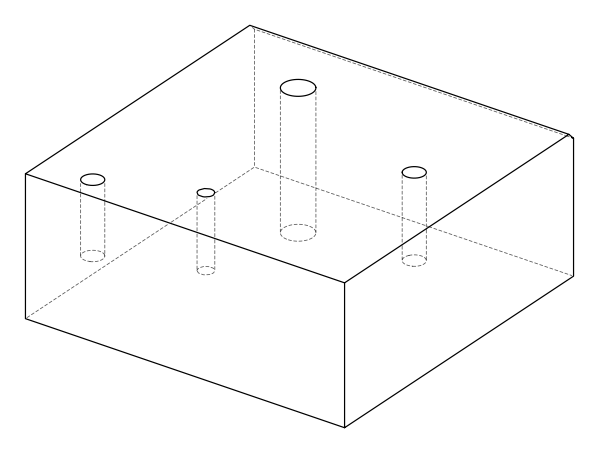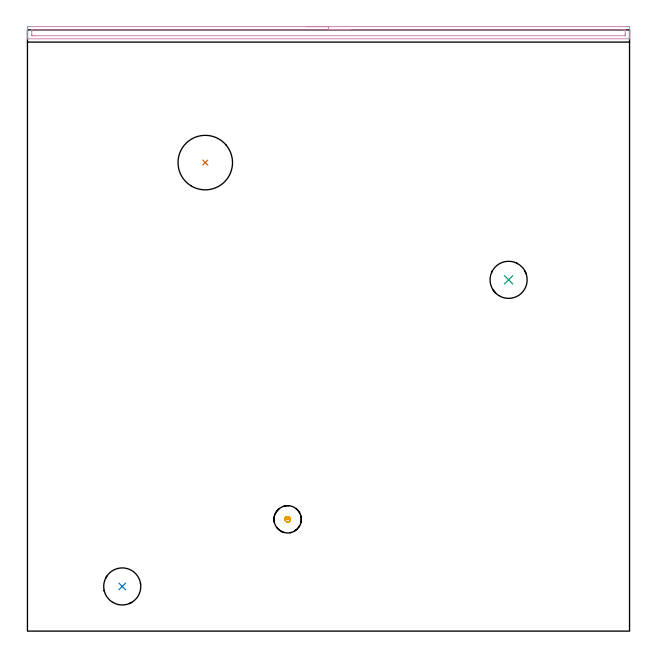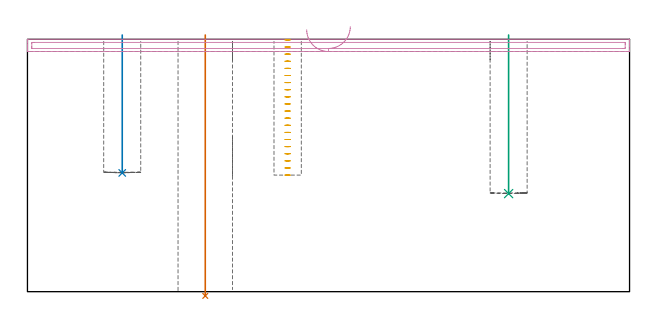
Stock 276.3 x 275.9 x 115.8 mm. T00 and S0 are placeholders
(PLAN: 5 operations, 3 tool changes, 6.6 min)
(1 INDEXABLE_INSERT_DRILL_THROUGH_HOLE_FROM_SOLID | STEP1HOLE | NXT0302_021 | 0.48 min | 56814 mm3)
(2 INDEXABLE_INSERT_DRILL_BLIND_HOLE_FROM_SOLID | STEP1POCKET | NXT0302_005 | 0.25 min | 13855 mm3)
(3 INDEXABLE_INSERT_DRILL_BLIND_HOLE_FROM_SOLID_1 | STEP1POCKET_2 | NXT0302_005 | 0.29 min | 16011 mm3)
(4 AREA_MILL | FG_CHAMFER_SURFACE | UGT0205_001 | 4.62 min | 4338 mm3)
(5 MILL_BLIND_HOLE_FROM_SOLID_MATERIAL | STEP1POCKET_1 | NXT0201_010 | Spiral | 0.96 min | 7641 mm3)
(TOOL NXT0302_021 | Index. Insert Drill 25mm [880-D2500L25-05] | D25 PA176 FL125 Z2)
(TOOL NXT0302_005 | Index. Insert Drill 17mm [880-D1700L20-05] | D17 PA176 FL85 Z2)
(TOOL UGT0205_001 | Chamfer Mill 20 x 3 x 45 deg. | D20 FL50 Z2)
(TOOL NXT0201_010 | ENDMILL 10mm [2P460-1000-NA 1630] | D10 FL30 Z6)
(OP 1 INDEXABLE_INSERT_DRILL_THROUGH_HOLE_FROM_SOLID)
G17 G21 G94 G90
T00 M6
G54
G17 G0 G90 X81.6 Y215. S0 M3
G43 Z125.8 H1
G94 G81 G98 Z-1.937 F250. R117.8
G80
M5
M2
(OP 2 INDEXABLE_INSERT_DRILL_BLIND_HOLE_FROM_SOLID)
G17 G21 G94 G90
T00 M6
G54
G17 G0 G90 X43.5 Y20.5 S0 M3
G43 Z125.8 H1
G94 G81 G98 Z54.5 F250. R117.8
G80
M5
M2
(OP 3 INDEXABLE_INSERT_DRILL_BLIND_HOLE_FROM_SOLID_1)
G17 G21 G94 G90
T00 M6
G54
G17 G0 G90 X220.8 Y161.2 S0 M3
G43 Z125.8 H1
G94 G81 G98 Z45. F250. R117.8
G80
M5
M2
(OP 4 AREA_MILL)
G17 G21 G94 G90
T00 M6
G54
G17 G0 G90 X128.15 Y277.4 S1061 M3
G43 Z125.8 H0
Z120.2
G94 G1 X128.188 Z119.328 F250.
X128.302 Z118.464
X128.491 Z117.612
X128.753 Z116.78
X129.087 Z115.974
X129.49 Z115.2
X129.958 Z114.464
X130.49 Z113.772
X131.079 Z113.129
X131.722 Z112.54
X132.414 Z112.009
X133.15 Z111.54
X133.924 Z111.137
X134.73 Z110.803
X135.562 Z110.541
X136.413 Z110.352
X137.278 Z110.238
X138.15 Z110.2
X275.109
X275.686 Y277.399 Z110.201
X276.255 Y277.393 Z110.203
X276.292 Y277.391 Z110.205
X276.3 Y276.826 Z110.77
Y275.045 Z112.549
Y274.489 Z113.108
Y274.155 Z113.441
Y273.599 Z113.997
Y273.265 Z114.33
Y272.596 Z115.004
Y272.231 Z115.368
X276.293 Y271.847 Z115.745
X276.29 Y271.803 Z115.788
X276.132 Y271.8 Z115.8
X0.168
X0.01 Y271.803 Z115.788
X0.007 Y271.847 Z115.745
X0. Y272.232 Z115.368
Y272.595 Z115.004
Y273.265 Z114.33
Y274.489 Z113.107
Y275.045 Z112.549
Y275.658 Z111.938
Y275.935 Z111.66
Y276.548 Z111.048
X0.002 Y276.826 Z110.77
X0.008 Y277.391 Z110.205
X0.045 Y277.393 Z110.203
X0.614 Y277.4 Z110.2
X138.15
Y275.986 Z111.614
X273.006
X273.853 Y275.982 Z111.618
X273.899 Y275.979 Z111.621
X274.29 Y275.935 Z111.665
X274.297 Y275.539 Z112.061
X274.3 Y274.155 Z113.445
X274.299 Y273.757 Z113.843
X274.292 Y273.265 Z114.335
X274.29 Y273.222 Z114.378
X273.95 Y273.214 Z114.386
X3.294
X2.447 Y273.218 Z114.382
X2.4 Y273.221 Z114.379
X2.01 Y273.265 Z114.335
X2.003 Y273.661 Z113.939
X2. Y275.045 Z112.555
X2.001 Y275.443 Z112.157
X2.008 Y275.935 Z111.665
X2.01 Y275.978 Z111.622
X2.35 Y275.986 Z111.614
X138.15
X139.022 Z111.652
X139.886 Z111.766
X140.738 Z111.955
X141.57 Z112.217
X142.376 Z112.551
X143.15 Z112.954
X143.886 Z113.423
X144.578 Z113.954
X145.221 Z114.543
X145.81 Z115.186
X146.342 Z115.878
X146.81 Z116.614
X147.213 Z117.388
X147.547 Z118.194
X147.809 Z119.026
X147.998 Z119.878
X148.112 Z120.743
X148.15 Z121.614
G0 Z125.8
M5
M2
(OP 5 MILL_BLIND_HOLE_FROM_SOLID_MATERIAL)
G17 G21 G94 G90
T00 M6
G54
G17 G0 G90 X119.4 Y51.3 S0 M3
G43 Z125.8 H1
Z115.535
G94 G3 X120.025 Y51.925 R0.625 F250.
X119.4 Y52.55 R0.625
X118.15 Y51.3 R1.25
X119.4 Y52.55 R-1.25
X118.775 Y51.925 R0.625
X119.4 Y51.3 R0.625
G0 Z112.27
G3 X120.025 Y51.925 R0.625
X119.4 Y52.55 R0.625
X118.15 Y51.3 R1.25
X119.4 Y52.55 R-1.25
X118.775 Y51.925 R0.625
X119.4 Y51.3 R0.625
G0 Z109.005
G3 X120.025 Y51.925 R0.625
X119.4 Y52.55 R0.625
X118.15 Y51.3 R1.25
X119.4 Y52.55 R-1.25
X118.775 Y51.925 R0.625
X119.4 Y51.3 R0.625
G0 Z105.74
G3 X120.025 Y51.925 R0.625
X119.4 Y52.55 R0.625
X118.15 Y51.3 R1.25
X119.4 Y52.55 R-1.25
X118.775 Y51.925 R0.625
X119.4 Y51.3 R0.625
G0 Z102.475
G3 X120.025 Y51.925 R0.625
X119.4 Y52.55 R0.625
X118.15 Y51.3 R1.25
X119.4 Y52.55 R-1.25
X118.775 Y51.925 R0.625
X119.4 Y51.3 R0.625
G0 Z99.21
G3 X120.025 Y51.925 R0.625
X119.4 Y52.55 R0.625
X118.15 Y51.3 R1.25
X119.4 Y52.55 R-1.25
X118.775 Y51.925 R0.625
X119.4 Y51.3 R0.625
G0 Z95.945
G3 X120.025 Y51.925 R0.625
X119.4 Y52.55 R0.625
X118.15 Y51.3 R1.25
X119.4 Y52.55 R-1.25
X118.775 Y51.925 R0.625
X119.4 Y51.3 R0.625
G0 Z92.68
G3 X120.025 Y51.925 R0.625
X119.4 Y52.55 R0.625
X118.15 Y51.3 R1.25
X119.4 Y52.55 R-1.25
X118.775 Y51.925 R0.625
X119.4 Y51.3 R0.625
G0 Z89.415
G3 X120.025 Y51.925 R0.625
X119.4 Y52.55 R0.625
X118.15 Y51.3 R1.25
X119.4 Y52.55 R-1.25
X118.775 Y51.925 R0.625
X119.4 Y51.3 R0.625
G0 Z86.15
G3 X120.025 Y51.925 R0.625
X119.4 Y52.55 R0.625
X118.15 Y51.3 R1.25
X119.4 Y52.55 R-1.25
X118.775 Y51.925 R0.625
X119.4 Y51.3 R0.625
G0 Z82.885
G3 X120.025 Y51.925 R0.625
X119.4 Y52.55 R0.625
X118.15 Y51.3 R1.25
X119.4 Y52.55 R-1.25
X118.775 Y51.925 R0.625
X119.4 Y51.3 R0.625
G0 Z79.62
G3 X120.025 Y51.925 R0.625
X119.4 Y52.55 R0.625
X118.15 Y51.3 R1.25
X119.4 Y52.55 R-1.25
X118.775 Y51.925 R0.625
X119.4 Y51.3 R0.625
G0 Z76.355
G3 X120.025 Y51.925 R0.625
X119.4 Y52.55 R0.625
X118.15 Y51.3 R1.25
X119.4 Y52.55 R-1.25
X118.775 Y51.925 R0.625
X119.4 Y51.3 R0.625
G0 Z73.09
G3 X120.025 Y51.925 R0.625
X119.4 Y52.55 R0.625
X118.15 Y51.3 R1.25
X119.4 Y52.55 R-1.25
X118.775 Y51.925 R0.625
X119.4 Y51.3 R0.625
G0 Z69.825
G3 X120.025 Y51.925 R0.625
X119.4 Y52.55 R0.625
X118.15 Y51.3 R1.25
X119.4 Y52.55 R-1.25
X118.775 Y51.925 R0.625
X119.4 Y51.3 R0.625
G0 Z66.56
G3 X120.025 Y51.925 R0.625
X119.4 Y52.55 R0.625
X118.15 Y51.3 R1.25
X119.4 Y52.55 R-1.25
X118.775 Y51.925 R0.625
X119.4 Y51.3 R0.625
G0 Z63.295
G3 X120.025 Y51.925 R0.625
X119.4 Y52.55 R0.625
X118.15 Y51.3 R1.25
X119.4 Y52.55 R-1.25
X118.775 Y51.925 R0.625
X119.4 Y51.3 R0.625
G0 Z60.03
G3 X120.025 Y51.925 R0.625
X119.4 Y52.55 R0.625
X118.15 Y51.3 R1.25
X119.4 Y52.55 R-1.25
X118.775 Y51.925 R0.625
X119.4 Y51.3 R0.625
G0 Z56.765
G3 X120.025 Y51.925 R0.625
X119.4 Y52.55 R0.625
X118.15 Y51.3 R1.25
X119.4 Y52.55 R-1.25
X118.775 Y51.925 R0.625
X119.4 Y51.3 R0.625
G0 Z53.5
G3 X120.025 Y51.925 R0.625
X119.4 Y52.55 R0.625
X118.15 Y51.3 R1.25
X119.4 Y52.55 R-1.25
X118.775 Y51.925 R0.625
X119.4 Y51.3 R0.625
G0 Z125.8
M5
M2
